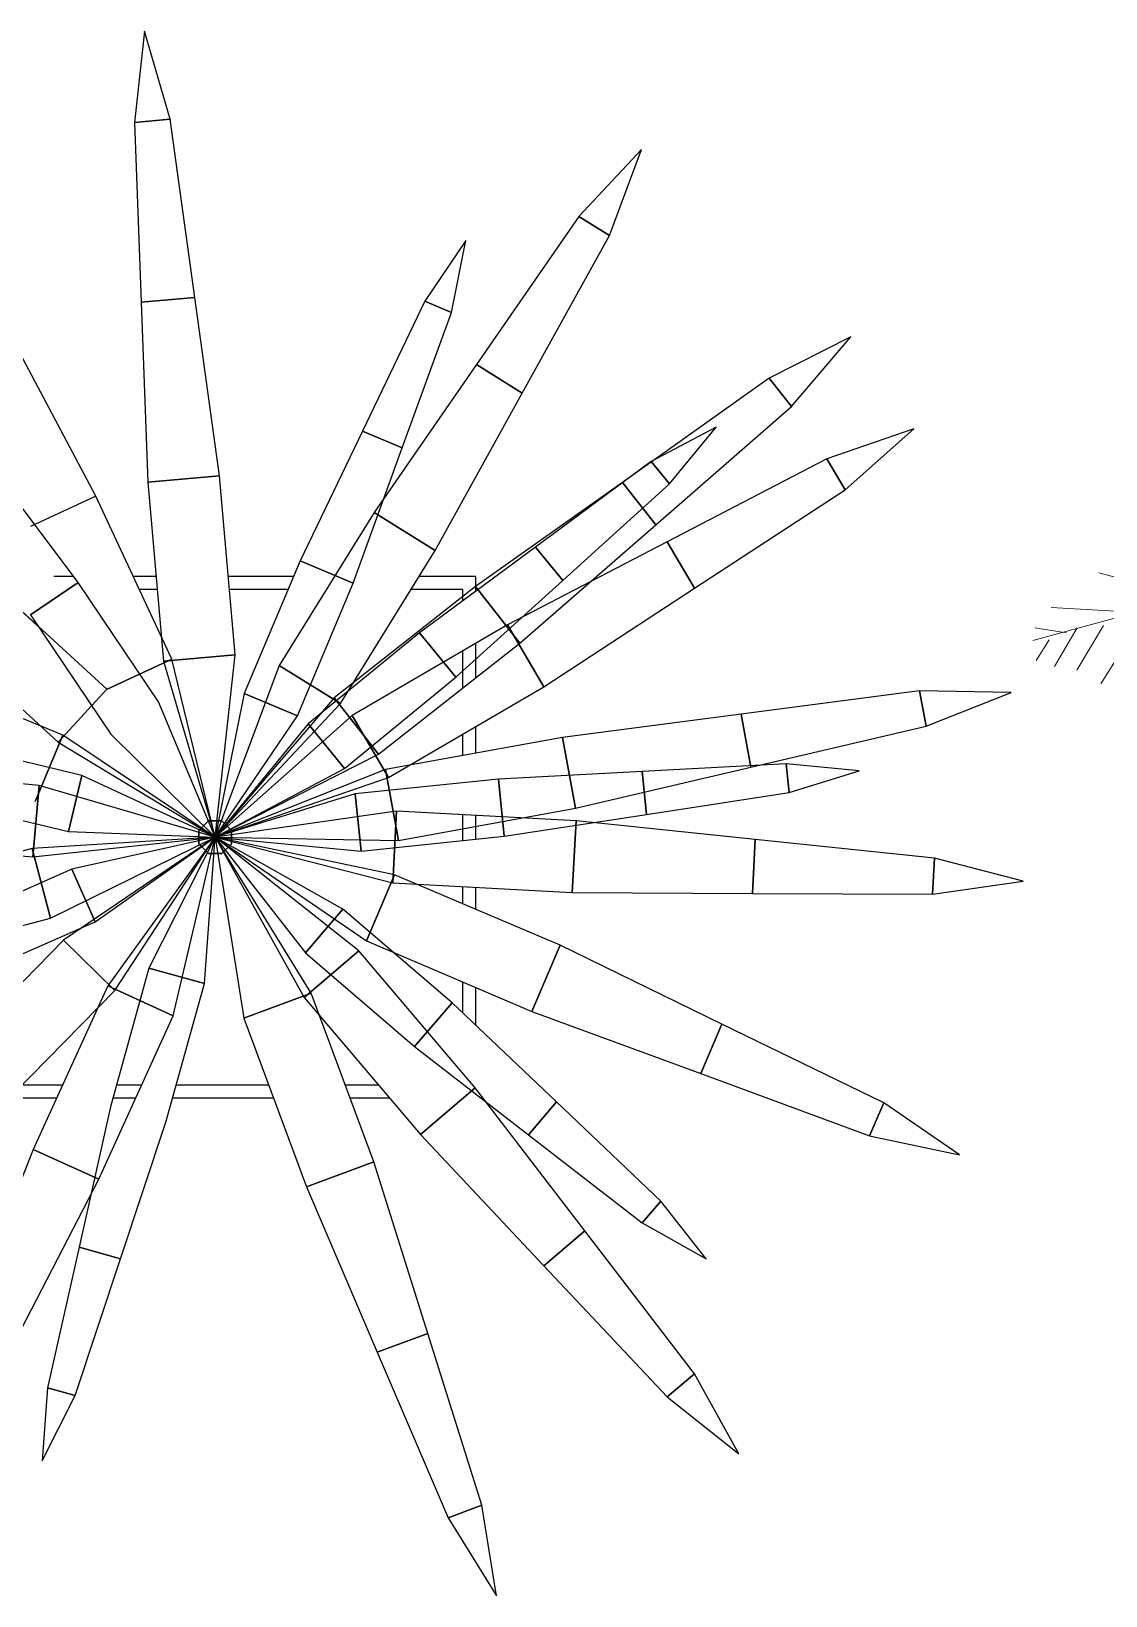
# Model space of a CAD drawing. Header units: inches. Extents: x -250485 to 735580, y -140410 to 288049.
# Drawn here: x 49113.03 to 49136.76, y 21798.99 to 21833.56 of the extents above; entities that cross this region are included whole.
import ezdxf

# ---------------------------------------------------------------- set-up
doc = ezdxf.new("R2010")
doc.units = ezdxf.units.IN
doc.header["$MEASUREMENT"] = 0
doc.layers.get('0').update_dxf_attribs({"lineweight": 0})
doc.layers.add('IFF-PLANTS', color=3, linetype='Continuous', lineweight=0)
doc.layers.add('PEJZAJ', color=7, linetype='Continuous')

# ---------------------------------------------------------------- blocks, each defined once
blk = doc.blocks.new('BITKI4')
at = {"color": 3}
for p, q in [((-0.04239, 0.46464), (-0.04819, 0.41222)), ((-0.04239, 0.46464), (-0.04819, 0.41222)), ((-0.02758, 0.41403), (-0.04239, 0.46464)), ((-0.02758, 0.41403), (-0.04239, 0.46464)), ((-0.04239, 0.46464), (-0.04239, 0.46464)), ((-0.04239, 0.46464), (-0.04239, 0.46464)), ((-0.02758, 0.41403), (-0.04819, 0.41222)), ((-0.04819, 0.41222), (-0.02758, 0.41403)), ((-0.04819, 0.41222), (-0.02758, 0.41403)), ((-0.02758, 0.41403), (-0.04819, 0.41222)), ((-0.01342, 0.31145), (-0.02758, 0.41403)), ((-0.01342, 0.31145), (-0.02758, 0.41403)), ((-0.04819, 0.41222), (-0.04432, 0.30874)), ((-0.04819, 0.41222), (-0.04432, 0.30874)), ((0.24336, 0.39659), (0.20732, 0.35808)), ((0.2249, 0.34718), (0.24336, 0.39659)), ((0.24336, 0.39659), (0.24336, 0.39659)), ((0.20732, 0.35808), (0.14844, 0.2729)), ((0.20732, 0.35808), (0.2249, 0.34718)), ((0.2249, 0.34718), (0.20732, 0.35808)), ((0.14244, 0.34424), (0.11878, 0.30931)), ((0.13404, 0.3029), (0.14244, 0.34424)), ((0.14244, 0.34424), (0.14244, 0.34424)), ((0.17481, 0.25655), (0.2249, 0.34718)), ((-0.04432, 0.30874), (-0.01342, 0.31145)), ((-0.04432, 0.30874), (-0.01342, 0.31145)), ((-0.01342, 0.31145), (-0.04432, 0.30874)), ((-0.01342, 0.31145), (-0.04432, 0.30874)), ((-0.04432, 0.30874), (-0.04046, 0.20526)), ((-0.04432, 0.30874), (-0.04046, 0.20526)), ((0.00075, 0.20887), (-0.01342, 0.31145)), ((0.00075, 0.20887), (-0.01342, 0.31145)), ((0.11878, 0.30931), (0.08291, 0.23464)), ((0.11878, 0.30931), (0.13404, 0.3029)), ((0.13404, 0.3029), (0.11878, 0.30931)), ((0.10579, 0.22502), (0.13404, 0.3029)), ((-0.0705, 0.19721), (-0.1189, 0.28876)), ((0.36387, 0.28887), (0.31684, 0.26501)), ((0.36387, 0.28887), (0.31684, 0.26501)), ((0.32963, 0.24876), (0.36387, 0.28887)), ((0.32963, 0.24876), (0.36387, 0.28887)), ((0.36387, 0.28887), (0.36387, 0.28887)), ((0.36387, 0.28887), (0.36387, 0.28887)), ((0.14844, 0.2729), (0.08956, 0.18771)), ((0.17481, 0.25655), (0.14844, 0.2729)), ((0.14844, 0.2729), (0.17481, 0.25655)), ((0.31684, 0.26501), (0.23237, 0.2051)), ((0.31684, 0.26501), (0.23237, 0.2051)), ((0.32963, 0.24876), (0.31684, 0.26501)), ((0.31684, 0.26501), (0.32963, 0.24876)), ((0.32963, 0.24876), (0.31684, 0.26501)), ((0.31684, 0.26501), (0.32963, 0.24876)), ((0.12472, 0.16592), (0.17481, 0.25655)), ((0.25156, 0.18072), (0.32963, 0.24876)), ((0.25156, 0.18072), (0.32963, 0.24876)), ((0.08291, 0.23464), (0.04703, 0.15996)), ((0.08291, 0.23464), (0.10579, 0.22502)), ((0.10579, 0.22502), (0.08291, 0.23464)), ((0.28625, 0.23687), (0.249, 0.21706)), ((0.25949, 0.20426), (0.28625, 0.23687)), ((0.28625, 0.23687), (0.28625, 0.23687)), ((0.39993, 0.23592), (0.35007, 0.21875)), ((0.36051, 0.20089), (0.39993, 0.23592)), ((0.39993, 0.23592), (0.39993, 0.23592)), ((0.07754, 0.14714), (0.10579, 0.22502)), ((0.249, 0.21706), (0.18236, 0.16785)), ((0.249, 0.21706), (0.25949, 0.20426)), ((0.25949, 0.20426), (0.249, 0.21706)), ((0.35007, 0.21875), (0.25818, 0.17101)), ((0.35007, 0.21875), (0.36051, 0.20089)), ((0.36051, 0.20089), (0.35007, 0.21875)), ((-0.08063, 0.14746), (-0.13031, 0.21374)), ((0.00075, 0.20887), (-0.04046, 0.20526)), ((-0.04046, 0.20526), (0.00075, 0.20887)), ((0.00075, 0.20887), (-0.04046, 0.20526)), ((-0.04046, 0.20526), (0.00075, 0.20887)), ((0.00976, 0.10584), (0.00075, 0.20887)), ((0.00976, 0.10584), (0.00075, 0.20887)), ((-0.04046, 0.20526), (-0.03145, 0.10223)), ((-0.04046, 0.20526), (-0.03145, 0.10223)), ((0.23237, 0.2051), (0.14791, 0.1452)), ((0.23237, 0.2051), (0.14791, 0.1452)), ((0.19809, 0.14864), (0.25949, 0.20426)), ((0.23237, 0.2051), (0.25156, 0.18072)), ((0.23237, 0.2051), (0.25156, 0.18072)), ((0.25156, 0.18072), (0.23237, 0.2051)), ((0.25156, 0.18072), (0.23237, 0.2051)), ((0.27384, 0.14422), (0.36051, 0.20089)), ((-0.0705, 0.19721), (-0.108, 0.17973)), ((-0.02679, 0.10348), (-0.0705, 0.19721)), ((0.08956, 0.18771), (0.03507, 0.09981)), ((0.12472, 0.16592), (0.08956, 0.18771)), ((0.08956, 0.18771), (0.12472, 0.16592)), ((0.17349, 0.11269), (0.25156, 0.18072)), ((0.17349, 0.11269), (0.25156, 0.18072)), ((0.25818, 0.17101), (0.16629, 0.12327)), ((0.27384, 0.14422), (0.25818, 0.17101)), ((0.25818, 0.17101), (0.27384, 0.14422)), ((0.07023, 0.07801), (0.12472, 0.16592)), ((0.18236, 0.16785), (0.11572, 0.11863)), ((0.18236, 0.16785), (0.19809, 0.14864)), ((0.19809, 0.14864), (0.18236, 0.16785)), ((-0.06408, 0.08615), (-0.14031, 0.15604)), ((-0.1037, 0.12247), (-0.14031, 0.15604)), ((0.04703, 0.15996), (0.01497, 0.08369)), ((0.07754, 0.14714), (0.04703, 0.15996)), ((0.04703, 0.15996), (0.07754, 0.14714)), ((-0.08063, 0.14746), (-0.10807, 0.12895)), ((-0.10807, 0.12895), (-0.08063, 0.14746)), ((-0.08329, 0.151), (-0.0946, 0.151)), ((-0.08329, 0.151), (-0.0946, 0.151)), ((-0.08329, 0.151), (-0.0946, 0.151)), ((-0.03437, 0.07886), (-0.08063, 0.14746)), ((0.04548, 0.07087), (0.07754, 0.14714)), ((0.14791, 0.1452), (0.06664, 0.08123)), ((0.14791, 0.1452), (0.06664, 0.08123)), ((0.13669, 0.09303), (0.19809, 0.14864)), ((0.17349, 0.11269), (0.14791, 0.1452)), ((0.14791, 0.1452), (0.17349, 0.11269)), ((0.14791, 0.1452), (0.17349, 0.11269)), ((0.17349, 0.11269), (0.14791, 0.1452)), ((0.18717, 0.08755), (0.27384, 0.14422)), ((0.14067, 0.13706), (0.14067, 0.1435)), ((0.14067, 0.13706), (0.14067, 0.1435)), ((-0.10807, 0.12895), (-0.06181, 0.06035)), ((-0.16827, 0.12555), (-0.09204, 0.05566)), ((-0.16827, 0.12555), (-0.09204, 0.05566)), ((0.11572, 0.11863), (0.0517, 0.06622)), ((0.16629, 0.12327), (0.07701, 0.07106)), ((0.13669, 0.09303), (0.11572, 0.11863)), ((0.11572, 0.11863), (0.13669, 0.09303)), ((0.18717, 0.08755), (0.16629, 0.12327)), ((0.16629, 0.12327), (0.18717, 0.08755)), ((0.09223, 0.04872), (0.17349, 0.11269)), ((0.09223, 0.04872), (0.17349, 0.11269)), ((0.14067, 0.08685), (0.14067, 0.10829)), ((0.14817, 0.09275), (0.14817, 0.11267)), ((0.14817, 0.09275), (0.14817, 0.11267)), ((0.14817, 0.09275), (0.14817, 0.11267)), ((0.14817, 0.09275), (0.14817, 0.11267)), ((0.14817, 0.09275), (0.14817, 0.11267)), ((-0.08945, 0.05972), (-0.18499, 0.09933)), ((-0.06429, 0.086), (-0.02679, 0.10348)), ((-0.02679, 0.10348), (-0.06429, 0.086)), ((0.00976, 0.10584), (-0.03145, 0.10223)), ((0.00976, 0.10584), (-0.03145, 0.10223)), ((-0.03145, 0.10223), (0.00976, 0.10584)), ((-0.03145, 0.10223), (0.00976, 0.10584)), ((-0.03145, 0.10223), (-0.00183, 0.001)), ((-0.03145, 0.10223), (-0.00183, 0.001)), ((-0.00183, 0.001), (-0.02679, 0.10348)), ((-0.00183, 0.001), (0.00976, 0.10584)), ((-0.00183, 0.001), (0.00976, 0.10584)), ((0.03507, 0.09981), (-0.00183, 0.001)), ((0.03507, 0.09981), (0.07023, 0.07801)), ((0.07023, 0.07801), (0.03507, 0.09981)), ((0.07267, 0.04061), (0.13669, 0.09303)), ((-0.06408, 0.08615), (-0.09204, 0.05566)), ((-0.06408, 0.08615), (-0.09204, 0.05566)), ((-0.09204, 0.05566), (-0.06408, 0.08615)), ((-0.09204, 0.05566), (-0.06408, 0.08615)), ((0.01497, 0.08369), (-0.00183, 0.001)), ((0.06664, 0.08123), (-0.00183, 0.001)), ((0.06664, 0.08123), (-0.00183, 0.001)), ((0.04548, 0.07087), (0.01497, 0.08369)), ((0.01497, 0.08369), (0.04548, 0.07087)), ((0.09223, 0.04872), (0.06664, 0.08123)), ((0.09223, 0.04872), (0.06664, 0.08123)), ((0.06664, 0.08123), (0.09223, 0.04872)), ((0.06664, 0.08123), (0.09223, 0.04872)), ((0.09789, 0.03535), (0.18717, 0.08755)), ((0.40332, 0.08526), (0.30064, 0.07182)), ((0.40332, 0.08526), (0.30064, 0.07182)), ((0.40703, 0.06491), (0.40332, 0.08526)), ((0.45605, 0.08434), (0.40332, 0.08526)), ((0.40332, 0.08526), (0.40703, 0.06491)), ((0.40703, 0.06491), (0.40332, 0.08526)), ((0.45605, 0.08434), (0.40332, 0.08526)), ((0.40332, 0.08526), (0.40703, 0.06491)), ((0.40703, 0.06491), (0.45605, 0.08434)), ((0.40703, 0.06491), (0.45605, 0.08434)), ((0.45605, 0.08434), (0.45605, 0.08434)), ((0.45605, 0.08434), (0.45605, 0.08434)), ((-0.00183, 0.001), (-0.03437, 0.07886)), ((-0.00183, 0.001), (0.07023, 0.07801)), ((0.07701, 0.07106), (-0.00183, 0.001)), ((-0.00183, 0.001), (0.04548, 0.07087)), ((0.0517, 0.06622), (-0.00183, 0.001)), ((0.07267, 0.04061), (0.0517, 0.06622)), ((0.0517, 0.06622), (0.07267, 0.04061)), ((0.07701, 0.07106), (0.09789, 0.03535)), ((0.09789, 0.03535), (0.07701, 0.07106)), ((0.30064, 0.07182), (0.19797, 0.05839)), ((0.30064, 0.07182), (0.19797, 0.05839)), ((0.30064, 0.07182), (0.3062, 0.0413)), ((0.30064, 0.07182), (0.3062, 0.0413)), ((0.3062, 0.0413), (0.30064, 0.07182)), ((0.3062, 0.0413), (0.30064, 0.07182)), ((0.3062, 0.0413), (0.40703, 0.06491)), ((0.3062, 0.0413), (0.40703, 0.06491)), ((-0.07841, 0.03644), (-0.15885, 0.0558)), ((-0.10529, 0.02151), (-0.08945, 0.05972)), ((-0.08945, 0.05972), (-0.10529, 0.02151)), ((-0.09204, 0.05566), (-0.00183, 0.001)), ((-0.09204, 0.05566), (-0.00183, 0.001)), ((-0.00183, 0.001), (-0.08945, 0.05972)), ((-0.06181, 0.06035), (-0.00183, 0.001)), ((0.19797, 0.05839), (0.09621, 0.03987)), ((0.19797, 0.05839), (0.09621, 0.03987)), ((0.20537, 0.01769), (0.19797, 0.05839)), ((0.19797, 0.05839), (0.20537, 0.01769)), ((0.19797, 0.05839), (0.20537, 0.01769)), ((0.20537, 0.01769), (0.19797, 0.05839)), ((-0.00183, 0.001), (0.09223, 0.04872)), ((-0.00183, 0.001), (0.09223, 0.04872)), ((-0.103, 0.03084), (-0.20601, 0.04007)), ((-0.07841, 0.03644), (-0.08615, 0.00427)), ((-0.08615, 0.00427), (-0.07841, 0.03644)), ((-0.00183, 0.001), (-0.07841, 0.03644)), ((-0.00183, 0.001), (0.07267, 0.04061)), ((0.09621, 0.03987), (-0.00183, 0.001)), ((0.09621, 0.03987), (-0.00183, 0.001)), ((0.10362, -0.00083), (0.09621, 0.03987)), ((0.10362, -0.00083), (0.09621, 0.03987)), ((0.09621, 0.03987), (0.10362, -0.00083)), ((0.09621, 0.03987), (0.10362, -0.00083)), ((0.2438, 0.03879), (0.16108, 0.03442)), ((0.20537, 0.01769), (0.3062, 0.0413)), ((0.20537, 0.01769), (0.3062, 0.0413)), ((0.32653, 0.04316), (0.2438, 0.03879)), ((0.2438, 0.03879), (0.24635, 0.0141)), ((0.24635, 0.0141), (0.2438, 0.03879)), ((0.32653, 0.04316), (0.32823, 0.0267)), ((0.32823, 0.0267), (0.32653, 0.04316)), ((0.36853, 0.03917), (0.32653, 0.04316)), ((0.32823, 0.0267), (0.36853, 0.03917)), ((0.36853, 0.03917), (0.36853, 0.03917)), ((-0.103, 0.03084), (-0.10669, -0.01037)), ((-0.103, 0.03084), (-0.10669, -0.01037)), ((-0.10669, -0.01037), (-0.103, 0.03084)), ((-0.10669, -0.01037), (-0.103, 0.03084)), ((-0.00183, 0.001), (-0.103, 0.03084)), ((-0.00183, 0.001), (0.09789, 0.03535)), ((0.16108, 0.03442), (0.07877, 0.02594)), ((0.16108, 0.03442), (0.16447, 0.0015)), ((0.16447, 0.0015), (0.16108, 0.03442)), ((-0.16659, 0.02362), (-0.08615, 0.00427)), ((0.07877, 0.02594), (-0.00183, 0.001)), ((0.08217, -0.00698), (0.07877, 0.02594)), ((0.07877, 0.02594), (0.08217, -0.00698)), ((0.24635, 0.0141), (0.32823, 0.0267)), ((-0.01121, 0.00489), (-0.00572, 0.01038)), ((-0.00572, 0.01038), (-0.01121, 0.00489)), ((-0.00572, 0.01038), (-0.01121, 0.00489)), ((-0.01121, 0.00489), (-0.00572, 0.01038)), ((-0.00572, 0.01038), (0.00205, 0.01038)), ((0.00205, 0.01038), (-0.00572, 0.01038)), ((-0.00572, 0.01038), (-0.00572, 0.01038)), ((-0.00572, 0.01038), (-0.00572, 0.01038)), ((-0.00572, 0.01038), (-0.00572, 0.01038)), ((-0.00572, 0.01038), (-0.00572, 0.01038)), ((0.00205, 0.01038), (-0.00572, 0.01038)), ((-0.00572, 0.01038), (0.00205, 0.01038)), ((0.10256, 0.01605), (-0.00183, 0.001)), ((0.00205, 0.01038), (0.00205, 0.01038)), ((0.00205, 0.01038), (0.00754, 0.00489)), ((0.00754, 0.00489), (0.00205, 0.01038)), ((0.00205, 0.01038), (0.00205, 0.01038)), ((0.00205, 0.01038), (0.00205, 0.01038)), ((0.00754, 0.00489), (0.00205, 0.01038)), ((0.00205, 0.01038), (0.00754, 0.00489)), ((0.00205, 0.01038), (0.00205, 0.01038)), ((0.10256, 0.01605), (0.10032, -0.02526)), ((0.10032, -0.02526), (0.10256, 0.01605)), ((0.20583, 0.01044), (0.10256, 0.01605)), ((0.10362, -0.00083), (0.20537, 0.01769)), ((0.10362, -0.00083), (0.20537, 0.01769)), ((0.16447, 0.0015), (0.24635, 0.0141)), ((0.20359, -0.03087), (0.20583, 0.01044)), ((0.20583, 0.01044), (0.20359, -0.03087)), ((0.30882, -0.00034), (0.20583, 0.01044)), ((-0.00183, 0.001), (-0.1071, -0.00556)), ((-0.10669, -0.01037), (-0.00183, 0.001)), ((-0.10669, -0.01037), (-0.00183, 0.001)), ((-0.09648, -0.04555), (-0.00183, 0.001)), ((-0.00183, 0.001), (-0.08906, -0.05829)), ((-0.00183, 0.001), (-0.08906, -0.05829)), ((-0.08615, 0.00427), (-0.00183, 0.001)), ((-0.00183, 0.001), (-0.08419, -0.01735)), ((-0.0708, -0.04761), (-0.00183, 0.001)), ((-0.00183, 0.001), (-0.06352, -0.08455)), ((-0.05954, -0.08728), (-0.00183, 0.001)), ((-0.05954, -0.08728), (-0.00183, 0.001)), ((-0.00183, 0.001), (-0.03988, -0.07431)), ((-0.02587, -0.10169), (-0.00183, 0.001)), ((-0.01121, 0.00489), (-0.01121, 0.00489)), ((-0.01121, -0.00288), (-0.01121, 0.00489)), ((-0.01121, 0.00489), (-0.01121, 0.00489)), ((-0.01121, 0.00489), (-0.01121, -0.00288)), ((-0.01121, 0.00489), (-0.01121, -0.00288)), ((-0.01121, 0.00489), (-0.01121, 0.00489)), ((-0.01121, -0.00288), (-0.01121, 0.00489)), ((-0.01121, 0.00489), (-0.01121, 0.00489)), ((-0.00798, -0.08315), (-0.00183, 0.001)), ((0.10141, -0.02056), (-0.00183, 0.001)), ((-0.00183, 0.001), (0.10362, -0.00083)), ((-0.00183, 0.001), (0.10032, -0.02526)), ((0.10141, -0.02056), (-0.00183, 0.001)), ((-0.00183, 0.001), (0.10362, -0.00083)), ((-0.00183, 0.001), (-0.00183, 0.001)), ((-0.00183, 0.001), (-0.00183, 0.001)), ((-0.00183, 0.001), (-0.00183, 0.001)), ((-0.00183, 0.001), (-0.00183, 0.001)), ((-0.00183, 0.001), (0.01472, -0.10316)), ((0.05351, -0.08878), (-0.00183, 0.001)), ((-0.00183, 0.001), (-0.00183, 0.001)), ((-0.00183, 0.001), (0.08517, -0.05861)), ((-0.00183, 0.001), (-0.00183, 0.001)), ((-0.00183, 0.001), (-0.00183, 0.001)), ((-0.00183, 0.001), (-0.00183, 0.001)), ((-0.00183, 0.001), (-0.00183, 0.001)), ((-0.00183, 0.001), (-0.00183, 0.001)), ((-0.00183, 0.001), (-0.00183, 0.001)), ((-0.00183, 0.001), (-0.00183, 0.001)), ((-0.00183, 0.001), (0.04935, -0.09122)), ((0.08088, -0.06444), (-0.00183, 0.001)), ((-0.00183, 0.001), (-0.00183, 0.001)), ((-0.00183, 0.001), (-0.00183, 0.001)), ((-0.00183, 0.001), (-0.00183, 0.001)), ((-0.00183, 0.001), (-0.00183, 0.001)), ((-0.00183, 0.001), (-0.00183, 0.001)), ((-0.00183, 0.001), (-0.00183, 0.001)), ((-0.00183, 0.001), (-0.00183, 0.001)), ((-0.00183, 0.001), (-0.00183, 0.001)), ((-0.00183, 0.001), (0.01472, -0.10316)), ((0.05351, -0.08878), (-0.00183, 0.001)), ((-0.00183, 0.001), (-0.00183, 0.001)), ((-0.00183, 0.001), (0.08517, -0.05861)), ((-0.00183, 0.001), (-0.00183, 0.001)), ((-0.00183, 0.001), (-0.00183, 0.001)), ((-0.00183, 0.001), (-0.00183, 0.001)), ((-0.00183, 0.001), (-0.00183, 0.001)), ((-0.00183, 0.001), (-0.00183, 0.001)), ((-0.00183, 0.001), (-0.00183, 0.001)), ((-0.00183, 0.001), (0.05014, -0.06547)), ((0.07171, -0.04037), (-0.00183, 0.001)), ((-0.00183, 0.001), (-0.00183, 0.001)), ((-0.00183, 0.001), (0.08217, -0.00698)), ((-0.00183, 0.001), (-0.00183, 0.001)), ((-0.00183, 0.001), (-0.00183, 0.001)), ((-0.00183, 0.001), (-0.00183, 0.001)), ((-0.00183, 0.001), (-0.00183, 0.001)), ((0.00754, 0.00489), (0.00754, -0.00288)), ((0.00754, -0.00288), (0.00754, 0.00489)), ((0.00754, 0.00489), (0.00754, 0.00489)), ((0.00754, 0.00489), (0.00754, 0.00489)), ((0.00754, 0.00489), (0.00754, 0.00489)), ((0.00754, 0.00489), (0.00754, 0.00489)), ((0.00754, -0.00288), (0.00754, 0.00489)), ((0.00754, 0.00489), (0.00754, -0.00288)), ((0.08217, -0.00698), (0.16447, 0.0015)), ((-0.2097, -0.00114), (-0.10669, -0.01037)), ((-0.2097, -0.00114), (-0.10669, -0.01037)), ((-0.1071, -0.00556), (-0.20706, -0.03212)), ((-0.09648, -0.04555), (-0.1071, -0.00556)), ((-0.1071, -0.00556), (-0.09648, -0.04555)), ((-0.01121, -0.00288), (-0.01121, -0.00288)), ((-0.00572, -0.00837), (-0.01121, -0.00288)), ((-0.01121, -0.00288), (-0.01121, -0.00288)), ((-0.01121, -0.00288), (-0.00572, -0.00837)), ((-0.01121, -0.00288), (-0.00572, -0.00837)), ((-0.00572, -0.00837), (-0.01121, -0.00288)), ((-0.01121, -0.00288), (-0.01121, -0.00288)), ((-0.01121, -0.00288), (-0.01121, -0.00288)), ((-0.00572, -0.00837), (-0.00572, -0.00837)), ((0.00205, -0.00837), (-0.00572, -0.00837)), ((-0.00572, -0.00837), (-0.00572, -0.00837)), ((-0.00572, -0.00837), (0.00205, -0.00837)), ((-0.00572, -0.00837), (0.00205, -0.00837)), ((-0.00572, -0.00837), (-0.00572, -0.00837)), ((0.00205, -0.00837), (-0.00572, -0.00837)), ((-0.00572, -0.00837), (-0.00572, -0.00837)), ((0.00754, -0.00288), (0.00205, -0.00837)), ((0.00205, -0.00837), (0.00754, -0.00288)), ((0.00205, -0.00837), (0.00754, -0.00288)), ((0.00754, -0.00288), (0.00205, -0.00837)), ((0.00205, -0.00837), (0.00205, -0.00837)), ((0.00205, -0.00837), (0.00205, -0.00837)), ((0.00205, -0.00837), (0.00205, -0.00837)), ((0.00205, -0.00837), (0.00205, -0.00837)), ((0.00754, -0.00288), (0.00754, -0.00288)), ((0.00754, -0.00288), (0.00754, -0.00288)), ((0.00754, -0.00288), (0.00754, -0.00288)), ((0.00754, -0.00288), (0.00754, -0.00288)), ((0.30714, -0.03132), (0.30882, -0.00034)), ((0.30882, -0.00034), (0.30714, -0.03132)), ((0.41181, -0.01111), (0.30882, -0.00034)), ((-0.08419, -0.01735), (-0.15985, -0.05083)), ((-0.08419, -0.01735), (-0.0708, -0.04761)), ((-0.0708, -0.04761), (-0.08419, -0.01735)), ((0.41181, -0.01111), (0.41069, -0.03176)), ((0.41069, -0.03176), (0.41181, -0.01111)), ((0.46289, -0.02424), (0.41181, -0.01111)), ((0.08517, -0.05861), (0.10141, -0.02056)), ((0.08517, -0.05861), (0.10141, -0.02056)), ((0.10141, -0.02056), (0.08517, -0.05861)), ((0.10141, -0.02056), (0.08517, -0.05861)), ((0.10032, -0.02526), (0.20359, -0.03087)), ((0.19653, -0.06116), (0.10141, -0.02056)), ((0.19653, -0.06116), (0.10141, -0.02056)), ((0.41069, -0.03176), (0.46289, -0.02424)), ((0.46289, -0.02424), (0.46289, -0.02424)), ((0.20359, -0.03087), (0.30714, -0.03132)), ((0.30714, -0.03132), (0.41069, -0.03176)), ((0.05014, -0.06547), (0.07171, -0.04037)), ((0.07171, -0.04037), (0.05014, -0.06547)), ((0.13446, -0.09429), (0.07171, -0.04037)), ((-0.19643, -0.0721), (-0.09648, -0.04555)), ((-0.14646, -0.0811), (-0.0708, -0.04761)), ((-0.08906, -0.05829), (-0.16152, -0.13209)), ((-0.08906, -0.05829), (-0.16152, -0.13209)), ((-0.08906, -0.05829), (-0.05954, -0.08728)), ((-0.08906, -0.05829), (-0.05954, -0.08728)), ((-0.05954, -0.08728), (-0.08906, -0.05829)), ((-0.05954, -0.08728), (-0.08906, -0.05829)), ((0.08517, -0.05861), (0.1803, -0.09921)), ((0.08517, -0.05861), (0.1803, -0.09921)), ((0.1803, -0.09921), (0.19653, -0.06116)), ((0.19653, -0.06116), (0.1803, -0.09921)), ((0.19653, -0.06116), (0.1803, -0.09921)), ((0.1803, -0.09921), (0.19653, -0.06116)), ((0.28963, -0.10651), (0.19653, -0.06116)), ((0.28963, -0.10651), (0.19653, -0.06116)), ((0.08088, -0.06444), (0.04935, -0.09122)), ((0.04935, -0.09122), (0.08088, -0.06444)), ((0.05014, -0.06547), (0.11289, -0.11939)), ((0.14782, -0.14327), (0.08088, -0.06444)), ((-0.03988, -0.07431), (-0.06197, -0.15405)), ((-0.03988, -0.07431), (-0.00798, -0.08315)), ((-0.00798, -0.08315), (-0.03988, -0.07431)), ((-0.13201, -0.16107), (-0.05954, -0.08728)), ((-0.13201, -0.16107), (-0.05954, -0.08728)), ((-0.06352, -0.08455), (-0.10637, -0.17868)), ((-0.02587, -0.10169), (-0.06352, -0.08455)), ((-0.06352, -0.08455), (-0.02587, -0.10169)), ((-0.03008, -0.16288), (-0.00798, -0.08315)), ((0.01472, -0.10316), (0.05351, -0.08878)), ((0.01472, -0.10316), (0.05351, -0.08878)), ((0.05351, -0.08878), (0.01472, -0.10316)), ((0.05351, -0.08878), (0.01472, -0.10316)), ((0.08945, -0.18576), (0.05351, -0.08878)), ((0.08945, -0.18576), (0.05351, -0.08878)), ((0.14067, -0.10018), (0.14067, -0.0823)), ((0.04935, -0.09122), (0.11629, -0.17005)), ((0.11289, -0.11939), (0.13446, -0.09429)), ((0.13446, -0.09429), (0.11289, -0.11939)), ((0.19452, -0.15134), (0.13446, -0.09429)), ((-0.06872, -0.19582), (-0.02587, -0.10169)), ((0.01472, -0.10316), (0.05066, -0.20014)), ((0.01472, -0.10316), (0.05066, -0.20014)), ((0.1803, -0.09921), (0.27745, -0.13504)), ((0.1803, -0.09921), (0.27745, -0.13504)), ((0.28963, -0.10651), (0.27745, -0.13504)), ((0.28963, -0.10651), (0.27745, -0.13504)), ((0.27745, -0.13504), (0.28963, -0.10651)), ((0.27745, -0.13504), (0.28963, -0.10651)), ((0.38272, -0.15186), (0.28963, -0.10651)), ((0.38272, -0.15186), (0.28963, -0.10651)), ((0.11289, -0.11939), (0.17835, -0.17017)), ((0.11629, -0.17005), (0.14782, -0.14327)), ((0.14782, -0.14327), (0.11629, -0.17005)), ((0.21083, -0.22546), (0.14782, -0.14327)), ((0.27745, -0.13504), (0.37461, -0.17088)), ((0.27745, -0.13504), (0.37461, -0.17088)), ((0.14817, -0.149), (0.14817, -0.149)), ((0.14817, -0.149), (0.14817, -0.149)), ((0.14817, -0.149), (0.14817, -0.149)), ((0.14817, -0.149), (0.14817, -0.149)), ((0.19452, -0.15134), (0.17835, -0.17017)), ((0.17835, -0.17017), (0.19452, -0.15134)), ((0.25458, -0.2084), (0.19452, -0.15134)), ((0.37461, -0.17088), (0.38272, -0.15186)), ((0.38272, -0.15186), (0.37461, -0.17088)), ((0.37461, -0.17088), (0.38272, -0.15186)), ((0.38272, -0.15186), (0.37461, -0.17088)), ((0.42623, -0.18166), (0.38272, -0.15186)), ((0.42623, -0.18166), (0.38272, -0.15186)), ((-0.06197, -0.15405), (-0.08008, -0.23489)), ((-0.05616, -0.24151), (-0.03008, -0.16288)), ((0.11629, -0.17005), (0.18718, -0.24554)), ((0.17835, -0.17017), (0.2438, -0.22095)), ((0.37461, -0.17088), (0.42623, -0.18166)), ((0.37461, -0.17088), (0.42623, -0.18166)), ((-0.10637, -0.17868), (-0.14453, -0.27495)), ((-0.10637, -0.17868), (-0.06872, -0.19582)), ((-0.06872, -0.19582), (-0.10637, -0.17868)), ((0.05066, -0.20014), (0.08945, -0.18576)), ((0.08945, -0.18576), (0.05066, -0.20014)), ((0.05066, -0.20014), (0.08945, -0.18576)), ((0.08945, -0.18576), (0.05066, -0.20014)), ((0.12055, -0.28453), (0.08945, -0.18576)), ((0.12055, -0.28453), (0.08945, -0.18576)), ((0.42623, -0.18166), (0.42623, -0.18166)), ((0.42623, -0.18166), (0.42623, -0.18166)), ((-0.11629, -0.2878), (-0.06872, -0.19582)), ((0.05066, -0.20014), (0.09146, -0.29532)), ((0.05066, -0.20014), (0.09146, -0.29532)), ((0.25458, -0.2084), (0.2438, -0.22095)), ((0.2438, -0.22095), (0.25458, -0.2084)), ((0.28057, -0.24164), (0.25458, -0.2084)), ((0.2438, -0.22095), (0.28057, -0.24164)), ((0.18718, -0.24554), (0.21083, -0.22546)), ((0.21083, -0.22546), (0.18718, -0.24554)), ((0.27383, -0.30764), (0.21083, -0.22546)), ((-0.08008, -0.23489), (-0.09819, -0.31572)), ((-0.08224, -0.32014), (-0.05616, -0.24151)), ((-0.05616, -0.24151), (-0.08008, -0.23489)), ((-0.08008, -0.23489), (-0.05616, -0.24151)), ((0.28057, -0.24164), (0.28057, -0.24164)), ((0.18718, -0.24554), (0.25807, -0.32103)), ((0.12055, -0.28453), (0.09146, -0.29532)), ((0.12055, -0.28453), (0.09146, -0.29532)), ((0.09146, -0.29532), (0.12055, -0.28453)), ((0.09146, -0.29532), (0.12055, -0.28453)), ((0.15165, -0.38331), (0.12055, -0.28453)), ((0.15165, -0.38331), (0.12055, -0.28453)), ((0.09146, -0.29532), (0.13225, -0.3905)), ((0.09146, -0.29532), (0.13225, -0.3905)), ((0.27383, -0.30764), (0.25807, -0.32103)), ((0.25807, -0.32103), (0.27383, -0.30764)), ((0.29942, -0.35375), (0.27383, -0.30764)), ((-0.09819, -0.31572), (-0.10126, -0.3578)), ((-0.10126, -0.3578), (-0.08224, -0.32014)), ((-0.08224, -0.32014), (-0.09819, -0.31572)), ((-0.09819, -0.31572), (-0.08224, -0.32014)), ((0.25807, -0.32103), (0.29942, -0.35375)), ((-0.10126, -0.3578), (-0.10126, -0.3578)), ((0.29942, -0.35375), (0.29942, -0.35375)), ((0.13225, -0.3905), (0.15165, -0.38331)), ((0.15165, -0.38331), (0.13225, -0.3905)), ((0.13225, -0.3905), (0.15165, -0.38331)), ((0.15165, -0.38331), (0.13225, -0.3905)), ((0.15992, -0.43539), (0.15165, -0.38331)), ((0.15992, -0.43539), (0.15165, -0.38331)), ((0.13225, -0.3905), (0.15992, -0.43539)), ((0.13225, -0.3905), (0.15992, -0.43539))]:
    blk.add_line(p, q, dxfattribs=at)
at = {"color": 1}
for p, q in [((-0.03572, 0.151), (-0.04895, 0.151)), ((-0.03572, 0.151), (-0.04895, 0.151)), ((-0.03572, 0.151), (-0.04895, 0.151)), ((-0.03572, 0.151), (-0.04895, 0.151)), ((-0.03572, 0.151), (-0.04895, 0.151)), ((-0.03572, 0.151), (-0.04895, 0.151)), ((0.04327, 0.151), (0.00581, 0.151)), ((0.04327, 0.151), (0.00581, 0.151)), ((0.04327, 0.151), (0.00581, 0.151)), ((0.04327, 0.151), (0.00581, 0.151)), ((0.04327, 0.151), (0.00581, 0.151)), ((0.04327, 0.151), (0.00581, 0.151)), ((0.14817, 0.151), (0.11547, 0.151)), ((0.14817, 0.151), (0.11547, 0.151)), ((0.14817, 0.151), (0.11547, 0.151)), ((0.14817, 0.151), (0.11547, 0.151)), ((0.14817, 0.151), (0.11547, 0.151)), ((0.14817, 0.151), (0.11547, 0.151)), ((0.14817, 0.14259), (0.14817, 0.151)), ((0.14817, 0.14259), (0.14817, 0.151)), ((0.14817, 0.14259), (0.14817, 0.151)), ((0.14817, 0.14259), (0.14817, 0.151)), ((0.14817, 0.14259), (0.14817, 0.151)), ((0.14817, 0.14259), (0.14817, 0.151)), ((0.14817, 0.151), (0.14817, 0.151)), ((0.14817, 0.151), (0.14817, 0.151)), ((0.14817, 0.151), (0.14817, 0.151)), ((0.14817, 0.151), (0.14817, 0.151)), ((-0.03506, 0.1435), (-0.04546, 0.1435)), ((-0.03506, 0.1435), (-0.04546, 0.1435)), ((0.04011, 0.1435), (0.00647, 0.1435)), ((0.04011, 0.1435), (0.00647, 0.1435)), ((0.14067, 0.1435), (0.11083, 0.1435)), ((0.14067, 0.1435), (0.11083, 0.1435)), ((0.14817, 0.04933), (0.14817, 0.06475)), ((0.14817, 0.04933), (0.14817, 0.06475)), ((0.14817, 0.04933), (0.14817, 0.06475)), ((0.14817, 0.04933), (0.14817, 0.06475)), ((0.14817, 0.04933), (0.14817, 0.06475)), ((0.14817, 0.04933), (0.14817, 0.06475)), ((0.14067, 0.04796), (0.14067, 0.06036)), ((0.14067, 0.04796), (0.14067, 0.06036)), ((0.14067, -0.00095), (0.14067, 0.01398)), ((0.14067, -0.00095), (0.14067, 0.01398)), ((0.14817, -0.00018), (0.14817, 0.01357)), ((0.14817, -0.00018), (0.14817, 0.01357)), ((0.14817, -0.00018), (0.14817, 0.01357)), ((0.14817, -0.00018), (0.14817, 0.01357)), ((0.14817, -0.00018), (0.14817, 0.01357)), ((0.14817, -0.00018), (0.14817, 0.01357)), ((0.14067, -0.03732), (0.14067, -0.02745)), ((0.14067, -0.03732), (0.14067, -0.02745)), ((0.14817, -0.04052), (0.14817, -0.02786)), ((0.14817, -0.04052), (0.14817, -0.02786)), ((0.14817, -0.04052), (0.14817, -0.02786)), ((0.14817, -0.04052), (0.14817, -0.02786)), ((0.14817, -0.04052), (0.14817, -0.02786)), ((0.14817, -0.04052), (0.14817, -0.02786)), ((0.14067, -0.10018), (0.14067, -0.0823)), ((0.14817, -0.10731), (0.14817, -0.0855)), ((0.14817, -0.10731), (0.14817, -0.0855)), ((0.14817, -0.10731), (0.14817, -0.0855)), ((0.14817, -0.10731), (0.14817, -0.0855)), ((0.14817, -0.10731), (0.14817, -0.0855)), ((0.14817, -0.10731), (0.14817, -0.0855)), ((-0.11278, -0.1415), (-0.08945, -0.1415)), ((-0.05849, -0.1415), (-0.04399, -0.1415)), ((-0.02415, -0.1415), (0.02893, -0.1415)), ((0.07305, -0.1415), (0.09204, -0.1415)), ((-0.12015, -0.149), (-0.09286, -0.149)), ((-0.06057, -0.149), (-0.0474, -0.149)), ((-0.02623, -0.149), (0.03171, -0.149)), ((0.07583, -0.149), (0.09841, -0.149))]:
    blk.add_line(p, q, dxfattribs=at)
blk = doc.blocks.new('PALM')
at = {"layer": 'IFF-PLANTS', "linetype": 'ByBlock'}
for p, q in [((-111.5, -159.7), (-574.6, -424.7)), ((-484.1, -361.3), (-556.9, -344.8)), ((-432.7, -346.2), (-478.5, -425.9)), ((-513.1, -384.6), (-564.3, -371.7)), ((-533.8, -401.9), (-577.7, -390.2)), ((-494.2, -386.3), (-537.8, -435.3)), ((-562.3, -413.5), (-586.6, -407.9)), ((-544.8, -406), (-564, -432.4))]:
    blk.add_line(p, q, dxfattribs=at)

msp = doc.modelspace()

# ---------------------------------------------------------------- block references
at = {"layer": 'IFF-PLANTS', "color": 7, "xscale": -0.0217247684024156, "yscale": 0.0217247683904134, "zscale": 0.0217247683944911, "rotation": 225}
msp.add_blockref('PALM', (49150.498, 21822.401), dxfattribs=at)
at = {"layer": 'PEJZAJ', "color": 7, "xscale": 38.40000000002329, "yscale": 38.39999999999418, "zscale": 38.40000000000001}
msp.add_blockref('BITKI4', (49117.159, 21815.713), dxfattribs=at)

doc.saveas('drawing.dxf')
